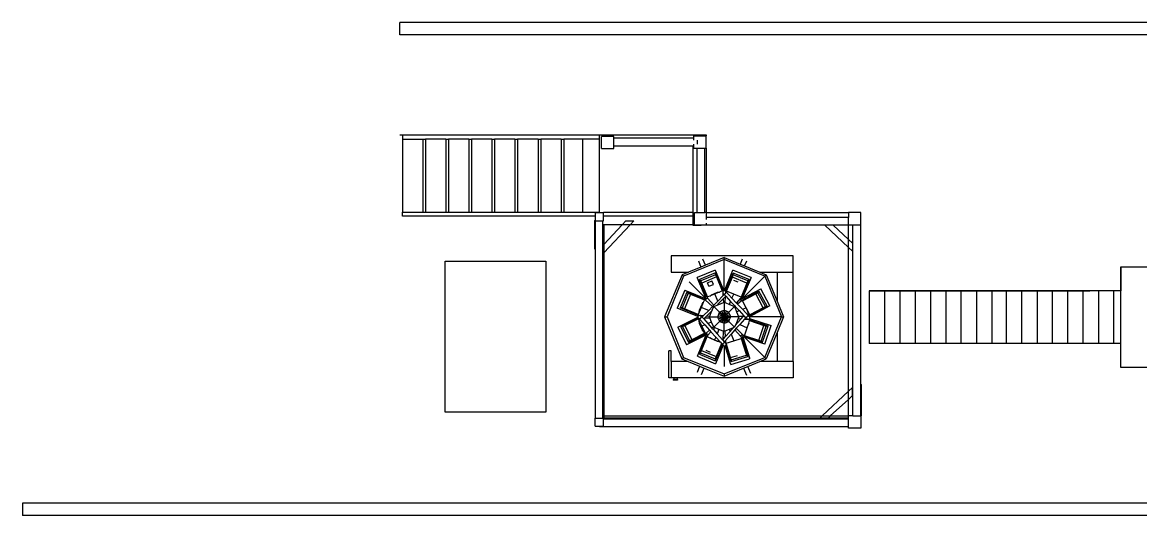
# Model space of a CAD drawing. Header units: millimetres. Extents: x -9564 to 48820, y -25359 to 24346.
# Drawn here: x 30156 to 39041, y -8383 to -4461 of the extents above; entities that cross this region are included whole.
import ezdxf

# ---------------------------------------------------------------- set-up
doc = ezdxf.new("R2010")
doc.units = ezdxf.units.MM
doc.header["$LTSCALE"] = 100
for name, color, linetype in [('Edges', 7, 'Continuous'), ('Maquinas', 200, 'Continuous'), ('Mesas-estantes', 230, 'Continuous')]:
    doc.layers.add(name, color=color, linetype=linetype)

msp = doc.modelspace()

# ---------------------------------------------------------------- linework, layer by layer
for p, q in [((47953.695, -4461.036), (33156.14, -4461.036)), ((47953.695, -4561.036), (33156.14, -4561.036)), ((43691.278, -8283.035), (30156.127, -8283.035)), ((30156.127, -8283.035), (30156.127, -8383.134)), ((39452.199, -8383.035), (30156.127, -8383.134))]:
    msp.add_line(p, q)
at = {"layer": 'Edges'}
msp.add_line((33156.14, -4561.036), (33156.14, -4461.036), dxfattribs=at)
at = {"layer": 'Maquinas'}
for p, q in [((33156.14, -5356.366), (33175.548, -5356.366)), ((33175.548, -5356.366), (33175.548, -5388.713)), ((33175.548, -5356.366), (34741.107, -5356.366)), ((33175.548, -5388.713), (33175.548, -5970.945)), ((33175.548, -5388.713), (33337.279, -5388.713)), ((33337.279, -5388.713), (33337.279, -5970.945)), ((33337.279, -5388.713), (33358.703, -5388.713)), ((33358.703, -5388.713), (33358.703, -5970.945)), ((33520.435, -5388.713), (33358.703, -5388.713)), ((33520.435, -5388.713), (33520.435, -5970.945)), ((33520.435, -5388.713), (33541.859, -5388.713)), ((33541.859, -5388.713), (33541.859, -5970.945)), ((33703.59, -5388.713), (33541.859, -5388.713)), ((33703.59, -5388.713), (33703.59, -5970.945)), ((33703.59, -5388.713), (33725.014, -5388.713)), ((33725.014, -5388.713), (33725.014, -5970.945)), ((33886.746, -5388.713), (33725.014, -5388.713)), ((33886.746, -5388.713), (33886.746, -5970.945)), ((33886.746, -5388.713), (33908.17, -5388.713)), ((33908.17, -5388.713), (33908.17, -5970.945)), ((34069.901, -5388.713), (33908.17, -5388.713)), ((34069.901, -5388.713), (34069.901, -5970.945)), ((34069.901, -5388.713), (34091.325, -5388.713)), ((34091.325, -5388.713), (34091.325, -5970.945)), ((34253.057, -5388.713), (34091.325, -5388.713)), ((34253.057, -5388.713), (34253.057, -5970.945)), ((34253.057, -5388.713), (34274.481, -5388.713)), ((34274.481, -5388.713), (34274.481, -5970.945)), ((34436.212, -5388.713), (34274.481, -5388.713)), ((34436.212, -5388.713), (34436.212, -5970.945)), ((34436.212, -5388.713), (34457.636, -5388.713)), ((34457.636, -5388.713), (34457.636, -5970.945)), ((34605.535, -5388.713), (34457.636, -5388.713)), ((34605.535, -5388.713), (34605.535, -5970.945)), ((34741.107, -5388.713), (34605.535, -5388.713)), ((34741.107, -5388.713), (34741.107, -5356.366)), ((34741.107, -5356.366), (35588.579, -5356.366)), ((34741.107, -5970.945), (34741.107, -5388.713)), ((34855.508, -5367.854), (34758.47, -5367.854)), ((34758.47, -5464.893), (34758.47, -5367.854)), ((34855.508, -5382.747), (34855.508, -5367.854)), ((35491.541, -5382.747), (34855.508, -5382.747)), ((34855.508, -5444.341), (34855.508, -5382.747)), ((35491.541, -5363.997), (35588.579, -5363.997)), ((35491.541, -5382.747), (35491.541, -5363.997)), ((35491.541, -5397.929), (35491.541, -5382.747)), ((35517.582, -5397.929), (35517.582, -5429.159)), ((35588.579, -5356.366), (35588.579, -5363.997)), ((35588.579, -5461.036), (35588.579, -5363.997)), ((34758.47, -5464.893), (34855.508, -5464.893)), ((34855.508, -5464.893), (34855.508, -5444.341)), ((35486.786, -5444.341), (34855.508, -5444.341)), ((35491.541, -5444.341), (35486.786, -5444.341)), ((35486.786, -5973.407), (35486.786, -5444.341)), ((35491.541, -5444.341), (35491.541, -5429.159)), ((35491.541, -5461.036), (35491.541, -5444.341)), ((35491.541, -5461.036), (35517.418, -5461.036)), ((35517.418, -5973.407), (35517.418, -5461.036)), ((35517.418, -5461.036), (35579.011, -5461.036)), ((35579.011, -5973.407), (35579.011, -5461.036)), ((35579.011, -5461.036), (35588.579, -5461.036)), ((35588.579, -5461.036), (35588.579, -5973.407)), ((33175.548, -6003.292), (33175.548, -5970.945)), ((33175.548, -5970.945), (33337.279, -5970.945)), ((34707.642, -6003.292), (33175.548, -6003.292)), ((33337.279, -5970.945), (33358.703, -5970.945)), ((33358.703, -5970.945), (33520.435, -5970.945)), ((33520.435, -5970.945), (33541.859, -5970.945)), ((33541.859, -5970.945), (33703.59, -5970.945)), ((33703.59, -5970.945), (33725.014, -5970.945)), ((33725.014, -5970.945), (33886.746, -5970.945)), ((33886.746, -5970.945), (33908.17, -5970.945)), ((33908.17, -5970.945), (34069.901, -5970.945)), ((34069.901, -5970.945), (34091.325, -5970.945)), ((34091.325, -5970.945), (34253.057, -5970.945)), ((34253.057, -5970.945), (34274.481, -5970.945)), ((34274.481, -5970.945), (34436.212, -5970.945)), ((34436.212, -5970.945), (34457.636, -5970.945)), ((34457.636, -5970.945), (34605.535, -5970.945)), ((34605.535, -5970.945), (34741.107, -5970.945)), ((34702.259, -6036.257), (34702.259, -6197.988)), ((34702.259, -6036.257), (34707.642, -6036.257)), ((34707.642, -5973.407), (34707.642, -6003.292)), ((34707.642, -5973.407), (34741.107, -5973.407)), ((34707.642, -5973.407), (34707.642, -6038.099)), ((34707.642, -5973.407), (34707.642, -6038.099)), ((34707.642, -6003.292), (34707.642, -6036.257)), ((34707.642, -6038.099), (34707.642, -6036.257)), ((34707.642, -6038.099), (34769.235, -6038.099)), ((34707.642, -6038.099), (34707.642, -7606.893)), ((34707.642, -6197.988), (34707.642, -6038.099)), ((34741.107, -5973.407), (34741.107, -5970.945)), ((34741.107, -5973.407), (34772.335, -5973.407)), ((34769.235, -6038.099), (34772.335, -6038.099)), ((34769.235, -6070.445), (34769.235, -6038.099)), ((34772.335, -6003.292), (34772.335, -5973.407)), ((35486.786, -5973.407), (34772.335, -5973.407)), ((35486.786, -6003.292), (34772.335, -6003.292)), ((34772.335, -6038.099), (34772.335, -6003.292)), ((34950.239, -6038.099), (34920.588, -6070.445)), ((34950.239, -6038.099), (35014.932, -6038.099)), ((35014.932, -6038.099), (34984.607, -6070.445)), ((35486.786, -6003.292), (35486.786, -5973.407)), ((35486.786, -6070.445), (35486.786, -6003.292)), ((35495.682, -5973.407), (35517.418, -5973.407)), ((35495.682, -6070.445), (35495.682, -5973.407)), ((35517.418, -5973.407), (35579.011, -5973.407)), ((35588.579, -5973.407), (35579.011, -5973.407)), ((35592.72, -5973.407), (35588.579, -5973.407)), ((35592.72, -6012.222), (35592.72, -5973.407)), ((35592.72, -5973.407), (36719.58, -5973.407)), ((36719.58, -6012.222), (35592.72, -6012.222)), ((35592.72, -6027.62), (35592.72, -6012.222)), ((36719.58, -5973.407), (36719.58, -6012.222)), ((36816.619, -5973.407), (36719.58, -5973.407)), ((36719.58, -5973.407), (36719.58, -6012.222)), ((36719.58, -6070.445), (36719.58, -6012.222)), ((36816.619, -6070.445), (36816.619, -5973.407)), ((34776.44, -6070.445), (34769.235, -6070.445)), ((34769.235, -7606.893), (34769.235, -6070.445)), ((34920.588, -6070.445), (34776.44, -6070.445)), ((34776.44, -6070.445), (34776.44, -6227.698)), ((34984.607, -6070.445), (34776.44, -6292.49)), ((34920.588, -6070.445), (34776.44, -6227.698)), ((34984.607, -6070.445), (34920.588, -6070.445)), ((35486.786, -6070.445), (34984.607, -6070.445)), ((35486.786, -6074.958), (35486.786, -6070.445)), ((35548.379, -6074.958), (35486.786, -6074.958)), ((35495.682, -6070.445), (35592.72, -6070.445)), ((35495.682, -6073.815), (35495.682, -6070.445)), ((35548.379, -6073.815), (35495.682, -6073.815)), ((35548.379, -6074.958), (35548.379, -6073.815)), ((36531.254, -6073.815), (35548.379, -6073.815)), ((35592.72, -6070.445), (35592.72, -6058.417)), ((36719.58, -6250.372), (36531.254, -6073.815)), ((36596.812, -6073.815), (36531.254, -6073.815)), ((36719.58, -6186.353), (36596.812, -6073.815)), ((36719.58, -6073.815), (36596.812, -6073.815)), ((36719.58, -6070.445), (36796.384, -6070.445)), ((36719.58, -6186.353), (36719.58, -6073.815)), ((36755.025, -6073.815), (36719.58, -6073.815)), ((36755.025, -7590.72), (36755.025, -6073.815)), ((36796.384, -6073.815), (36755.025, -6073.815)), ((36796.384, -6070.445), (36816.619, -6070.445)), ((36796.384, -6073.815), (36796.384, -6070.445)), ((36816.619, -7341.654), (36816.619, -6070.445)), ((34702.259, -6197.988), (34702.259, -6262.681)), ((34702.259, -6197.988), (34707.642, -6197.988)), ((36751.926, -6216.004), (36719.58, -6186.353)), ((36719.58, -6250.372), (36719.58, -6186.353)), ((36751.926, -6216.004), (36751.926, -6280.696)), ((34702.259, -6262.681), (34707.642, -6262.681)), ((34776.44, -6227.698), (34772.335, -6232.177)), ((34772.335, -6232.177), (34772.335, -6296.869)), ((34776.44, -6292.49), (34772.335, -6296.869)), ((34776.44, -6227.698), (34776.44, -6292.49)), ((34776.44, -6292.49), (34776.44, -7590.72)), ((36751.926, -6280.696), (36719.58, -6250.372)), ((36719.58, -7394.621), (36719.58, -6250.372)), ((36281.589, -6318.689), (35311.201, -6318.689)), ((35311.201, -6318.689), (35311.201, -6448.074)), ((35731.702, -6346.711), (35409.34, -6480.238)), ((35526.996, -6358.003), (35547.218, -6406.822)), ((35583.079, -6391.968), (35547.218, -6406.822)), ((35583.079, -6391.968), (35562.857, -6343.149)), ((35731.702, -6330.406), (35583.079, -6391.968)), ((35731.702, -6346.711), (35731.702, -6330.406)), ((35731.702, -6330.406), (35858.486, -6382.922)), ((35731.702, -6594.653), (35731.702, -6346.711)), ((36054.108, -6480.256), (35731.702, -6346.711)), ((35875.17, -6342.644), (35858.486, -6382.922)), ((35858.486, -6382.922), (35894.347, -6397.776)), ((35894.347, -6397.776), (35911.031, -6357.498)), ((36281.589, -6448.074), (36281.589, -6318.689)), ((35397.767, -6468.727), (35258.081, -6802.662)), ((35409.296, -6480.256), (35277.965, -6802.662)), ((35311.201, -6448.074), (35447.627, -6448.074)), ((35397.968, -6468.247), (35397.767, -6468.727)), ((35398.247, -6468.528), (35397.767, -6468.727)), ((35409.296, -6480.256), (35397.767, -6468.727)), ((35398.247, -6468.528), (35397.968, -6468.247)), ((35447.627, -6448.074), (35398.247, -6468.528)), ((35409.34, -6480.238), (35409.296, -6480.256)), ((35547.218, -6406.822), (35447.627, -6448.074)), ((35661.487, -6430.681), (35518.044, -6490.097)), ((35662.072, -6453.555), (35535.326, -6506.056)), ((35663.416, -6467.365), (35547.046, -6515.567)), ((35670.865, -6485.349), (35554.495, -6533.551)), ((35661.487, -6430.681), (35729.575, -6595.058)), ((35663.416, -6467.365), (35662.072, -6453.555)), ((35662.072, -6453.555), (35720.426, -6594.434)), ((35663.416, -6467.365), (35670.865, -6485.349)), ((35670.865, -6485.349), (35716.691, -6595.982)), ((35734.051, -6594.525), (35801.917, -6430.681)), ((35744.499, -6595.064), (35802.853, -6454.185)), ((35796.965, -6487.182), (35804.414, -6469.199)), ((35945.361, -6490.097), (35801.917, -6430.681)), ((35929.6, -6506.686), (35802.853, -6454.185)), ((35804.414, -6469.199), (35802.853, -6454.185)), ((35920.785, -6517.401), (35804.414, -6469.199)), ((36054.108, -6480.256), (35877.478, -6656.886)), ((35894.347, -6397.776), (36015.777, -6448.074)), ((36015.777, -6448.074), (36152.204, -6448.074)), ((36015.777, -6448.074), (36065.637, -6468.727)), ((36054.108, -6480.256), (36065.637, -6468.727)), ((36054.108, -6480.256), (36188.003, -6802.662)), ((36065.637, -6468.727), (36152.204, -6677.717)), ((36152.204, -6448.074), (36152.204, -6677.717)), ((36152.204, -6448.074), (36281.589, -6448.074)), ((36281.589, -7157.25), (36281.589, -6448.074)), ((38884.862, -7205.257), (38884.862, -6405.307)), ((38884.862, -6405.307), (39486.715, -6405.307)), ((38884.862, -6405.307), (38884.862, -6595.307)), ((35495.304, -6566.264), (35453.196, -6523.861)), ((35559.532, -6630.491), (35495.304, -6566.264)), ((35559.308, -6630.715), (35495.304, -6566.264)), ((35587.981, -6658.941), (35518.044, -6490.097)), ((35547.046, -6515.567), (35535.326, -6506.056)), ((35593.68, -6646.935), (35535.326, -6506.056)), ((35554.495, -6533.551), (35547.046, -6515.567)), ((35600.321, -6644.184), (35554.495, -6533.551)), ((35598.947, -6531.708), (35599.042, -6531.938)), ((35599.042, -6531.938), (35634.903, -6517.084)), ((35610.26, -6559.02), (35599.042, -6531.938)), ((35610.26, -6559.02), (35646.121, -6544.166)), ((35634.903, -6517.084), (35634.808, -6516.854)), ((35646.121, -6544.166), (35634.903, -6517.084)), ((35751.14, -6597.815), (35796.965, -6487.182)), ((35913.336, -6535.384), (35796.965, -6487.182)), ((35805.78, -6510.165), (35841.641, -6525.019)), ((35913.336, -6535.384), (35867.51, -6646.017)), ((35929.6, -6506.686), (35871.246, -6647.565)), ((35945.361, -6490.097), (35875.931, -6657.716)), ((35920.785, -6517.401), (35913.336, -6535.384)), ((35920.785, -6517.401), (35929.6, -6506.686)), ((35418.745, -6589.396), (35359.329, -6732.84)), ((35435.333, -6605.157), (35382.833, -6731.904)), ((35446.048, -6613.972), (35397.846, -6730.342)), ((35464.032, -6621.421), (35415.83, -6737.791)), ((35418.745, -6589.396), (35587.824, -6659.431)), ((35446.048, -6613.972), (35435.333, -6605.157)), ((35435.333, -6605.157), (35576.212, -6663.511)), ((35446.048, -6613.972), (35464.032, -6621.421)), ((35464.032, -6621.421), (35574.665, -6667.247)), ((35559.532, -6630.491), (35559.308, -6630.715)), ((35587.824, -6659.431), (35559.308, -6630.715)), ((35587.981, -6658.941), (35559.532, -6630.491)), ((35576.212, -6663.511), (35574.665, -6667.247)), ((35583.822, -6670.321), (35576.212, -6663.511)), ((35583.822, -6670.321), (35588.037, -6660.147)), ((35588.259, -6659.611), (35587.824, -6659.431)), ((35587.981, -6658.941), (35588.259, -6659.611)), ((35588.183, -6659.793), (35588.037, -6660.147)), ((35588.037, -6660.147), (35588.254, -6659.864)), ((35588.259, -6659.611), (35588.183, -6659.793)), ((35588.254, -6659.864), (35588.183, -6659.793)), ((35588.254, -6659.864), (35588.536, -6659.496)), ((35588.259, -6659.611), (35588.536, -6659.496)), ((35588.536, -6659.496), (35600.442, -6654.564)), ((35600.321, -6644.184), (35593.68, -6646.935)), ((35593.68, -6646.935), (35600.442, -6654.564)), ((35618.076, -6636.829), (35600.321, -6644.184)), ((35600.442, -6654.564), (35649.981, -6710.458)), ((35657.053, -6620.685), (35618.076, -6636.829)), ((35618.076, -6636.829), (35630.469, -6627.32)), ((35630.469, -6627.32), (35679.3, -6607.094)), ((35694.787, -6605.055), (35657.053, -6620.685)), ((35680.948, -6678.934), (35657.053, -6620.685)), ((35679.3, -6607.094), (35694.787, -6605.055)), ((35680.948, -6678.934), (35722.701, -6636.43)), ((35723.963, -6659.742), (35688.238, -6696.706)), ((35716.691, -6595.982), (35694.787, -6605.055)), ((35720.426, -6594.434), (35716.691, -6595.982)), ((35720.426, -6594.434), (35720.937, -6603.857)), ((35720.867, -6604.024), (35720.426, -6607.373)), ((35720.426, -6607.373), (35720.867, -6610.722)), ((35720.937, -6603.857), (35720.867, -6604.024)), ((35720.867, -6610.722), (35721.375, -6611.947)), ((35722.16, -6600.904), (35720.937, -6603.857)), ((35721.375, -6611.947), (35722.701, -6636.43)), ((35721.375, -6611.947), (35722.16, -6613.842)), ((35724.216, -6598.224), (35722.16, -6600.904)), ((35722.16, -6613.842), (35723.94, -6616.163)), ((35722.701, -6636.43), (35733.008, -6625.938)), ((35723.94, -6616.163), (35723.908, -6616.192)), ((35723.94, -6616.163), (35723.908, -6616.192)), ((35723.908, -6616.192), (35724.216, -6616.522)), ((35723.94, -6616.163), (35724.216, -6616.522)), ((35741.64, -6641.452), (35723.963, -6659.742)), ((35723.963, -6659.742), (35725.535, -6688.77)), ((35726.896, -6596.168), (35724.216, -6598.224)), ((35724.216, -6616.522), (35726.896, -6618.578)), ((35724.216, -6616.522), (35733.008, -6625.938)), ((35729.575, -6595.058), (35726.896, -6596.168)), ((35726.896, -6618.578), (35730.016, -6619.871)), ((35730.016, -6594.875), (35729.575, -6595.058)), ((35731.702, -6594.653), (35730.016, -6594.875)), ((35730.016, -6619.871), (35733.365, -6620.311)), ((35733.365, -6594.434), (35731.702, -6594.653)), ((35733.008, -6625.938), (35744.617, -6638.371)), ((35734.051, -6594.525), (35733.365, -6594.434)), ((35733.365, -6620.311), (35736.714, -6619.871)), ((35736.714, -6594.875), (35734.051, -6594.525)), ((35739.834, -6596.168), (35736.714, -6594.875)), ((35736.714, -6619.871), (35739.834, -6618.578)), ((35738.701, -6689.115), (35741.64, -6641.452)), ((35742.514, -6598.224), (35739.834, -6596.168)), ((35739.834, -6618.578), (35742.514, -6616.522)), ((35744.617, -6638.371), (35741.64, -6641.452)), ((35744.171, -6600.384), (35742.514, -6598.224)), ((35742.514, -6616.522), (35744.57, -6613.842)), ((35742.573, -6598.765), (35744.57, -6600.904)), ((35744.171, -6600.384), (35744.499, -6595.064)), ((35744.57, -6600.904), (35744.171, -6600.384)), ((35751.14, -6597.815), (35744.499, -6595.064)), ((35745.863, -6604.024), (35744.57, -6600.904)), ((35744.57, -6600.904), (35794.145, -6653.997)), ((35744.57, -6613.842), (35745.863, -6610.722)), ((35744.617, -6638.371), (35783.305, -6679.805)), ((35746.303, -6607.373), (35745.863, -6604.024)), ((35745.863, -6610.722), (35746.303, -6607.373)), ((35807.872, -6621.315), (35751.14, -6597.815)), ((35794.145, -6653.997), (35807.872, -6621.315)), ((35794.145, -6653.997), (35830.463, -6692.893)), ((35867.51, -6646.017), (35807.872, -6621.315)), ((35830.463, -6692.893), (35864.409, -6655.164)), ((35860.8, -6665.829), (35873.595, -6658.968)), ((35864.409, -6655.164), (35871.246, -6647.565)), ((35864.409, -6655.164), (35873.595, -6658.968)), ((35871.246, -6647.565), (35867.51, -6646.017)), ((35873.595, -6658.968), (35875.931, -6657.716)), ((35875.146, -6659.611), (35873.595, -6658.968)), ((35873.952, -6669.964), (36008.339, -6597.907)), ((35875.931, -6657.716), (35875.146, -6659.611)), ((35877.478, -6656.886), (35875.931, -6657.716)), ((35877.349, -6676.299), (35982.883, -6619.712)), ((35877.478, -6656.886), (36022.502, -6579.125)), ((35982.883, -6619.712), (36000.038, -6610.513)), ((36042.405, -6730.719), (35982.883, -6619.712)), ((36000.038, -6610.513), (36008.339, -6597.907)), ((36059.56, -6721.521), (36000.038, -6610.513)), ((36073.168, -6718.812), (36008.339, -6597.907)), ((36095.871, -6715.958), (36022.502, -6579.125)), ((36884.862, -6595.307), (36884.862, -7015.257)), ((38884.862, -6595.307), (36884.862, -6595.307)), ((36884.862, -6595.307), (38638.497, -6595.307)), ((37005.472, -6595.307), (37005.472, -7015.257)), ((37126.69, -6595.307), (37126.69, -7015.257)), ((37249.898, -6595.307), (37249.898, -7015.257)), ((37371.116, -6595.307), (37371.116, -7015.257)), ((37492.464, -6595.307), (37492.464, -7015.257)), ((37613.682, -6595.307), (37613.682, -7015.257)), ((37736.891, -6595.307), (37736.891, -7015.257)), ((37858.108, -6595.307), (37858.108, -7015.257)), ((37973.746, -6595.307), (37973.746, -7015.257)), ((38094.964, -6595.307), (38094.964, -7015.257)), ((38218.173, -6595.307), (38218.173, -7015.257)), ((38339.39, -6595.307), (38339.39, -7015.257)), ((38460.739, -6595.307), (38460.739, -7015.257)), ((38581.957, -6595.307), (38581.957, -7015.257)), ((38705.165, -6595.307), (38705.165, -7015.257)), ((38826.383, -6595.307), (38826.383, -7015.257)), ((35523.995, -6801.047), (35359.329, -6732.84)), ((35397.846, -6730.342), (35382.833, -6731.904)), ((35523.712, -6790.258), (35382.833, -6731.904)), ((35415.83, -6737.791), (35397.846, -6730.342)), ((35526.463, -6783.617), (35415.83, -6737.791)), ((35549.962, -6726.884), (35534.202, -6764.933)), ((35534.202, -6764.933), (35536.134, -6750.26)), ((35536.134, -6750.26), (35556.36, -6701.428)), ((35565.37, -6689.687), (35549.962, -6726.884)), ((35609.471, -6751.697), (35549.962, -6726.884)), ((35556.36, -6701.428), (35565.37, -6689.687)), ((35574.665, -6667.247), (35565.37, -6689.687)), ((35568.942, -6792.955), (35609.471, -6751.697)), ((35640.012, -6720.606), (35583.822, -6670.321)), ((35609.471, -6751.697), (35640.012, -6720.606)), ((35637.324, -6749.385), (35627.731, -6759.31)), ((35632.405, -6761.259), (35637.324, -6749.385)), ((35637.324, -6749.385), (35649.362, -6720.322)), ((35640.012, -6720.606), (35649.981, -6710.458)), ((35649.362, -6720.322), (35676.129, -6709.235)), ((35649.362, -6720.322), (35694.558, -6765.517)), ((35649.981, -6710.458), (35680.948, -6678.934)), ((35688.238, -6696.706), (35676.129, -6709.235)), ((35676.129, -6709.235), (35690.872, -6703.128)), ((35690.872, -6703.128), (35688.238, -6696.706)), ((35690.872, -6703.128), (35725.535, -6688.77)), ((35728.92, -6751.284), (35713.283, -6757.761)), ((35725.535, -6688.77), (35731.702, -6686.215)), ((35731.702, -6750.132), (35728.92, -6751.284)), ((35728.92, -6751.284), (35731.702, -6802.662)), ((35731.702, -6686.215), (35731.702, -6750.132)), ((35731.702, -6686.215), (35738.701, -6689.115)), ((35734.86, -6751.439), (35731.702, -6750.132)), ((35731.702, -6802.662), (35734.86, -6751.439)), ((35750.496, -6757.916), (35734.86, -6751.439)), ((35738.701, -6689.115), (35773.364, -6703.472)), ((35768.847, -6765.517), (35814.042, -6720.322)), ((35773.364, -6703.472), (35783.305, -6679.805)), ((35773.364, -6703.472), (35808.027, -6717.83)), ((35783.305, -6679.805), (35813.318, -6711.949)), ((35808.027, -6717.83), (35813.318, -6711.949)), ((35808.027, -6717.83), (35814.042, -6720.322)), ((35813.318, -6711.949), (35820.593, -6719.74)), ((35814.042, -6720.322), (35815.694, -6724.31)), ((35820.593, -6719.74), (35815.694, -6724.31)), ((35815.694, -6724.31), (35831.116, -6761.542)), ((35820.593, -6719.74), (35851.682, -6753.036)), ((35830.463, -6692.893), (35839.266, -6702.321)), ((35866.663, -6676.764), (35839.266, -6702.321)), ((35839.266, -6702.321), (35876.886, -6742.611)), ((35860.8, -6665.829), (35866.663, -6676.764)), ((35873.952, -6669.964), (35866.663, -6676.764)), ((35877.349, -6676.299), (35873.952, -6669.964)), ((35876.886, -6742.611), (35906.367, -6730.417)), ((35876.886, -6742.611), (35927.12, -6796.411)), ((35906.367, -6730.417), (35877.349, -6676.299)), ((35906.367, -6730.417), (35929.434, -6797.926)), ((35936.87, -6787.306), (35906.367, -6730.417)), ((36095.871, -6715.958), (35934.169, -6802.662)), ((36042.405, -6730.719), (35936.87, -6787.306)), ((36073.168, -6718.812), (35938.781, -6790.87)), ((36059.56, -6721.521), (36042.405, -6730.719)), ((36059.56, -6721.521), (36073.168, -6718.812)), ((36152.204, -6677.717), (36203.958, -6802.662)), ((35258.081, -6802.662), (35277.965, -6802.662)), ((35258.081, -6802.662), (35396.801, -7137.563)), ((35277.965, -6802.662), (35277.98, -6802.697)), ((35277.98, -6802.697), (35409.283, -7125.037)), ((35364.64, -6884.923), (35524.011, -6805.463)), ((35387.418, -6882.744), (35523.883, -6814.705)), ((35418.52, -6871.755), (35525.687, -6818.323)), ((35526.463, -6783.617), (35523.712, -6790.258)), ((35523.712, -6790.258), (35533.025, -6790.813)), ((35523.722, -6803.125), (35523.712, -6803.196)), ((35523.712, -6803.196), (35524.011, -6805.463)), ((35523.995, -6801.047), (35523.722, -6803.125)), ((35523.883, -6814.705), (35530.107, -6814.344)), ((35523.883, -6814.705), (35525.687, -6818.323)), ((35524.153, -6799.847), (35523.995, -6801.047)), ((35524.011, -6805.463), (35524.153, -6806.545)), ((35525.446, -6796.727), (35524.153, -6799.847)), ((35524.153, -6806.545), (35525.446, -6809.665)), ((35527.502, -6794.047), (35525.446, -6796.727)), ((35525.446, -6809.665), (35527.502, -6812.345)), ((35525.687, -6818.323), (35533.31, -6833.612)), ((35534.202, -6764.933), (35526.463, -6783.617)), ((35530.181, -6791.991), (35527.502, -6794.047)), ((35527.502, -6812.345), (35530.107, -6814.344)), ((35528.022, -6810.972), (35531.683, -6815.023)), ((35530.107, -6814.344), (35530.181, -6814.401)), ((35533.025, -6790.813), (35530.181, -6791.991)), ((35530.181, -6814.401), (35531.683, -6815.023)), ((35531.683, -6815.023), (35533.302, -6815.694)), ((35531.683, -6815.023), (35578.052, -6866.329)), ((35533.302, -6790.699), (35533.025, -6790.813)), ((35536.651, -6790.258), (35533.302, -6790.699)), ((35533.302, -6815.694), (35536.651, -6816.135)), ((35536.134, -6855.064), (35533.31, -6833.612)), ((35533.31, -6833.612), (35554.49, -6876.092)), ((35539.999, -6790.699), (35536.651, -6790.258)), ((35536.651, -6816.135), (35539.999, -6815.694)), ((35541.496, -6791.318), (35539.999, -6790.699)), ((35539.999, -6815.694), (35543.12, -6814.401)), ((35541.496, -6791.318), (35568.942, -6792.955)), ((35543.12, -6791.991), (35541.496, -6791.318)), ((35545.8, -6794.047), (35543.12, -6791.991)), ((35543.12, -6814.401), (35545.8, -6812.345)), ((35546.188, -6794.554), (35545.8, -6794.047)), ((35545.8, -6812.345), (35547.856, -6809.665)), ((35546.188, -6794.554), (35546.743, -6794.052)), ((35547.856, -6796.727), (35546.188, -6794.554)), ((35546.743, -6794.052), (35556.864, -6805.25)), ((35549.148, -6799.847), (35547.856, -6796.727)), ((35547.856, -6809.665), (35549.148, -6806.545)), ((35549.589, -6803.196), (35549.148, -6799.847)), ((35549.148, -6806.545), (35549.589, -6803.196)), ((35556.864, -6805.25), (35568.942, -6792.955)), ((35556.864, -6805.25), (35569.654, -6819.402)), ((35577.178, -6811.616), (35569.654, -6819.402)), ((35569.654, -6819.402), (35602.798, -6856.075)), ((35593.782, -6794.437), (35577.178, -6811.616)), ((35577.178, -6811.616), (35617.985, -6809.252)), ((35627.731, -6759.31), (35593.782, -6794.437)), ((35593.782, -6794.437), (35618.063, -6795.885)), ((35615.256, -6802.662), (35618.063, -6795.885)), ((35615.256, -6802.662), (35679.172, -6802.662)), ((35617.985, -6809.252), (35615.256, -6802.662)), ((35632.314, -6843.845), (35617.985, -6809.252)), ((35618.063, -6795.885), (35632.405, -6761.259)), ((35632.405, -6761.259), (35627.731, -6759.31)), ((35649.362, -6885.002), (35694.558, -6839.806)), ((35680.438, -6799.605), (35679.172, -6802.662)), ((35679.172, -6802.662), (35680.403, -6805.635)), ((35680.403, -6805.635), (35731.702, -6802.662)), ((35680.403, -6805.635), (35686.867, -6821.24)), ((35686.908, -6783.985), (35680.438, -6799.605)), ((35680.438, -6799.605), (35731.702, -6802.662)), ((35731.702, -6802.662), (35686.867, -6821.24)), ((35686.867, -6821.24), (35693.662, -6837.644)), ((35693.378, -6768.365), (35686.908, -6783.985)), ((35731.702, -6802.662), (35686.908, -6783.985)), ((35694.558, -6765.517), (35693.378, -6768.365)), ((35731.702, -6802.662), (35693.378, -6768.365)), ((35731.702, -6802.662), (35693.662, -6837.644)), ((35693.662, -6837.644), (35694.558, -6839.806)), ((35697.647, -6764.238), (35694.558, -6765.517)), ((35697.568, -6841.054), (35694.558, -6839.806)), ((35731.702, -6802.662), (35697.568, -6841.054)), ((35713.186, -6847.522), (35697.568, -6841.054)), ((35713.283, -6757.761), (35697.647, -6764.238)), ((35697.647, -6764.238), (35731.702, -6802.662)), ((35731.702, -6802.662), (35713.186, -6847.522)), ((35731.702, -6802.662), (35713.283, -6757.761)), ((35731.702, -6802.662), (35728.803, -6853.991)), ((35731.702, -6802.662), (35750.496, -6757.916)), ((35731.702, -6802.662), (35766.133, -6764.393)), ((35769.592, -6767.316), (35731.702, -6802.662)), ((35731.702, -6802.662), (35776.549, -6784.112)), ((35783.717, -6801.416), (35731.702, -6802.662)), ((35731.702, -6802.662), (35775.491, -6823.766)), ((35731.702, -6802.662), (35749.992, -6847.616)), ((35731.702, -6802.662), (35734.561, -6854.008)), ((35731.702, -6802.662), (35769.399, -6838.473)), ((35731.702, -6802.662), (35781.879, -6808.345)), ((35731.702, -6802.662), (35764.448, -6841.628)), ((35766.133, -6764.393), (35750.496, -6757.916)), ((35764.448, -6841.628), (35768.847, -6839.806)), ((35768.847, -6765.517), (35766.133, -6764.393)), ((35769.592, -6767.316), (35768.847, -6765.517)), ((35768.847, -6839.806), (35769.399, -6838.473)), ((35768.847, -6839.806), (35814.042, -6885.002)), ((35769.399, -6838.473), (35775.491, -6823.766)), ((35776.549, -6784.112), (35769.592, -6767.316)), ((35775.491, -6823.766), (35781.879, -6808.345)), ((35783.717, -6801.416), (35776.549, -6784.112)), ((35781.879, -6808.345), (35784.233, -6802.662)), ((35784.233, -6802.662), (35783.717, -6801.416)), ((35848.149, -6802.662), (35784.233, -6802.662)), ((35842.931, -6815.259), (35828.771, -6849.444)), ((35831.116, -6761.542), (35851.682, -6753.036)), ((35831.116, -6761.542), (35847.005, -6799.9)), ((35836.425, -6853.133), (35867.258, -6818.014)), ((35848.149, -6802.662), (35842.931, -6815.259)), ((35842.931, -6815.259), (35867.258, -6818.014)), ((35883.938, -6799.016), (35847.005, -6799.9)), ((35847.005, -6799.9), (35848.149, -6802.662)), ((35851.682, -6753.036), (35889.112, -6793.122)), ((35892.581, -6820.882), (35855.632, -6862.39)), ((35867.258, -6818.014), (35883.938, -6799.016)), ((35883.938, -6799.016), (35889.112, -6793.122)), ((35889.112, -6793.122), (35903.538, -6808.572)), ((35903.538, -6808.572), (35892.581, -6820.882)), ((35892.581, -6820.882), (35926.787, -6824.756)), ((35903.538, -6808.572), (35908.455, -6813.838)), ((35910.406, -6812.017), (35908.455, -6813.838)), ((35910.467, -6805.782), (35910.026, -6809.131)), ((35910.026, -6809.131), (35910.406, -6812.017)), ((35910.406, -6812.017), (35910.467, -6812.48)), ((35911.759, -6802.662), (35910.467, -6805.782)), ((35910.467, -6812.48), (35911.759, -6815.6)), ((35913.815, -6799.982), (35911.759, -6802.662)), ((35911.759, -6815.6), (35913.815, -6818.28)), ((35916.495, -6797.926), (35913.815, -6799.982)), ((35913.815, -6818.28), (35916.495, -6820.336)), ((35919.616, -6796.633), (35916.495, -6797.926)), ((35916.495, -6820.336), (35919.616, -6821.629)), ((35922.964, -6796.193), (35919.616, -6796.633)), ((35919.616, -6821.629), (35922.964, -6822.07)), ((35926.313, -6796.633), (35922.964, -6796.193)), ((35922.964, -6822.07), (35926.313, -6821.629)), ((35926.706, -6796.796), (35926.313, -6796.633)), ((35926.313, -6821.629), (35928.076, -6820.899)), ((35926.706, -6796.796), (35927.12, -6796.411)), ((35929.434, -6797.926), (35926.706, -6796.796)), ((35928.076, -6820.899), (35926.787, -6824.756)), ((35926.787, -6824.756), (35936.577, -6825.865)), ((35927.563, -6852.839), (35934.299, -6832.682)), ((35928.076, -6820.899), (35929.434, -6820.336)), ((35930.997, -6796.746), (35929.434, -6797.926)), ((35932.113, -6799.982), (35929.434, -6797.926)), ((35929.434, -6820.336), (35932.113, -6818.28)), ((35938.781, -6790.87), (35930.997, -6796.746)), ((35934.169, -6802.662), (35930.997, -6796.746)), ((35934.169, -6802.662), (35932.113, -6799.982)), ((35932.113, -6818.28), (35934.169, -6815.6)), ((36188.003, -6802.662), (35934.169, -6802.662)), ((35935.462, -6805.782), (35934.169, -6802.662)), ((35934.169, -6815.6), (35934.51, -6814.779)), ((35934.299, -6832.682), (35936.577, -6825.865)), ((35934.299, -6832.682), (36047.874, -6870.633)), ((35934.51, -6814.779), (35935.462, -6812.48)), ((35934.51, -6814.779), (36104.584, -6871.608)), ((35935.903, -6809.131), (35935.462, -6805.782)), ((35935.462, -6812.48), (35935.903, -6809.131)), ((35936.577, -6825.865), (36081.203, -6874.191)), ((35938.781, -6790.87), (35936.87, -6787.306)), ((36054.108, -7125.068), (36188.003, -6802.662)), ((36203.958, -6802.662), (36152.204, -6927.607)), ((36188.003, -6802.662), (36203.958, -6802.662)), ((35364.64, -6884.923), (35433.917, -7023.872)), ((35401.1, -6880.44), (35387.418, -6882.744)), ((35387.418, -6882.744), (35448.631, -7005.519)), ((35401.1, -6880.44), (35418.52, -6871.755)), ((35401.1, -6880.44), (35457.302, -6993.164)), ((35418.52, -6871.755), (35474.722, -6984.479)), ((35556.36, -6903.895), (35536.134, -6855.064)), ((35578.052, -6866.329), (35554.49, -6876.092)), ((35554.49, -6876.092), (35581.889, -6931.047)), ((35578.494, -6932.74), (35556.36, -6903.895)), ((35578.052, -6866.329), (35616.367, -6908.724)), ((35616.367, -6908.724), (35592.48, -6930.691)), ((35626.972, -6920.457), (35599.968, -6950.829)), ((35632.314, -6843.845), (35602.798, -6856.075)), ((35602.798, -6856.075), (35634.943, -6891.642)), ((35616.367, -6908.724), (35626.972, -6920.457)), ((35626.972, -6920.457), (35665.49, -6963.076)), ((35647.376, -6880.208), (35632.314, -6843.845)), ((35647.376, -6880.208), (35634.943, -6891.642)), ((35634.943, -6891.642), (35643.839, -6901.485)), ((35656.036, -6887.767), (35643.839, -6901.485)), ((35643.839, -6901.485), (35676.154, -6937.24)), ((35649.362, -6885.002), (35647.376, -6880.208)), ((35656.036, -6887.767), (35649.362, -6885.002)), ((35690.656, -6902.106), (35656.036, -6887.767)), ((35690.656, -6902.106), (35676.154, -6937.24)), ((35725.275, -6916.446), (35690.656, -6902.106)), ((35728.803, -6853.991), (35713.186, -6847.522)), ((35725.275, -6916.446), (35721.454, -6984.086)), ((35731.702, -6919.108), (35725.275, -6916.446)), ((35731.702, -6855.192), (35728.803, -6853.991)), ((35731.702, -6855.192), (35734.561, -6854.008)), ((35731.702, -6919.108), (35731.702, -6855.192)), ((35738.039, -6916.484), (35731.702, -6919.108)), ((35734.561, -6854.008), (35749.992, -6847.616)), ((35772.246, -6902.315), (35738.039, -6916.484)), ((35738.039, -6916.484), (35740.589, -6962.291)), ((35740.589, -6962.291), (35778.896, -6918.659)), ((35749.992, -6847.616), (35764.448, -6841.628)), ((35804.292, -6889.041), (35772.246, -6902.315)), ((35772.246, -6902.315), (35778.896, -6918.659)), ((35778.896, -6918.659), (35804.589, -6889.395)), ((35817.703, -6905), (35787.255, -6939.205)), ((35805.247, -6888.645), (35804.292, -6889.041)), ((35804.292, -6889.041), (35804.589, -6889.395)), ((35804.589, -6889.395), (35805.247, -6888.645)), ((35814.042, -6885.002), (35805.247, -6888.645)), ((35819.041, -6872.934), (35814.042, -6885.002)), ((35827.658, -6893.816), (35817.703, -6905)), ((35817.703, -6905), (35860.973, -6956.49)), ((35828.771, -6849.444), (35819.041, -6872.934)), ((35819.041, -6872.934), (35836.425, -6853.133)), ((35855.632, -6862.39), (35827.658, -6893.816)), ((35827.658, -6893.816), (35878.047, -6941.685)), ((35828.771, -6849.444), (35836.425, -6853.133)), ((35855.632, -6862.39), (35914.838, -6890.924)), ((35894.38, -6952.147), (35914.838, -6890.924)), ((35914.838, -6890.924), (35924.94, -6860.692)), ((35924.94, -6860.692), (35927.563, -6852.839)), ((35927.27, -6855.064), (35924.94, -6860.692)), ((35927.563, -6852.839), (35927.27, -6855.064)), ((36007.955, -6990.098), (36047.874, -6870.633)), ((36026.417, -6996.267), (36066.336, -6876.802)), ((36037.724, -7004.309), (36081.203, -6874.191)), ((36047.874, -6870.633), (36066.336, -6876.802)), ((36055.378, -7018.867), (36104.584, -6871.608)), ((36152.204, -6927.607), (36065.637, -7136.597)), ((36066.336, -6876.802), (36081.203, -6874.191)), ((36152.204, -6927.607), (36152.204, -7157.25)), ((35585.32, -6948.386), (35433.917, -7023.872)), ((35585.097, -6937.48), (35448.631, -7005.519)), ((35457.302, -6993.164), (35448.631, -7005.519)), ((35474.722, -6984.479), (35457.302, -6993.164)), ((35578.494, -6932.74), (35474.722, -6984.479)), ((35519.075, -7115.92), (35589.29, -6946.406)), ((35534.836, -7099.332), (35593.19, -6958.453)), ((35551.1, -7070.633), (35596.926, -6960)), ((35581.889, -6931.047), (35578.494, -6932.74)), ((35581.889, -6931.047), (35585.097, -6937.48)), ((35592.48, -6930.691), (35585.097, -6937.48)), ((35585.32, -6948.386), (35589.29, -6946.406)), ((35598.12, -6942.004), (35589.29, -6946.406)), ((35599.968, -6950.829), (35589.29, -6946.406)), ((35598.12, -6942.004), (35592.48, -6930.691)), ((35599.968, -6950.829), (35593.19, -6958.453)), ((35593.19, -6958.453), (35596.926, -6960)), ((35596.926, -6960), (35618.83, -6969.073)), ((35630.469, -6978.004), (35618.83, -6969.073)), ((35618.83, -6969.073), (35656.564, -6984.703)), ((35679.3, -6998.23), (35630.469, -6978.004)), ((35665.49, -6963.076), (35656.564, -6984.703)), ((35656.564, -6984.703), (35693.845, -7000.145)), ((35665.49, -6963.076), (35702.072, -7003.553)), ((35711.089, -7013.53), (35667.47, -7118.835)), ((35676.154, -6937.24), (35719.995, -6985.748)), ((35693.845, -7000.145), (35679.3, -6998.23)), ((35693.845, -7000.145), (35702.072, -7003.553)), ((35702.072, -7003.553), (35711.089, -7013.53)), ((35711.089, -7013.53), (35716.424, -7019.433)), ((35719.995, -6985.748), (35721.454, -6984.086)), ((35719.995, -6985.748), (35733.008, -7000.147)), ((35721.454, -6984.086), (35740.589, -6962.291)), ((35722.564, -7017.434), (35722.124, -7020.783)), ((35723.857, -7014.314), (35722.564, -7017.434)), ((35725.913, -7011.634), (35723.857, -7014.314)), ((35728.593, -7009.578), (35725.913, -7011.634)), ((35731.713, -7008.286), (35728.593, -7009.578)), ((35735.062, -7007.845), (35731.713, -7008.286)), ((35742.127, -6989.903), (35733.008, -7000.147)), ((35736.893, -7004.446), (35733.008, -7000.147)), ((35738.411, -7008.286), (35735.062, -7007.845)), ((35737.55, -7004.359), (35736.893, -7004.446)), ((35736.973, -7004.534), (35736.893, -7004.446)), ((35737.55, -7004.359), (35736.973, -7004.534)), ((35741.531, -7009.578), (35736.973, -7004.534)), ((35742.842, -7002.751), (35737.55, -7004.359)), ((35741.531, -7009.578), (35738.411, -7008.286)), ((35743.298, -7010.933), (35741.531, -7009.578)), ((35741.531, -7009.578), (35744.208, -7012.54)), ((35787.255, -6939.205), (35742.127, -6989.903)), ((35742.127, -6989.903), (35742.842, -7002.751)), ((35742.842, -7002.751), (35743.298, -7010.933)), ((35744.211, -7011.634), (35743.298, -7010.933)), ((35744.692, -7012.261), (35744.211, -7011.634)), ((35744.692, -7012.261), (35747.262, -7011.48)), ((35746.267, -7014.314), (35744.692, -7012.261)), ((35747.56, -7017.434), (35746.267, -7014.314)), ((35747.262, -7011.48), (35809.026, -6992.715)), ((35782.073, -7126.057), (35747.262, -7011.48)), ((35748.001, -7020.783), (35747.56, -7017.434)), ((35787.255, -6939.205), (35809.026, -6992.715)), ((35809.026, -6992.715), (35867.781, -6974.864)), ((35874.868, -6945.828), (35860.973, -6956.49)), ((35860.973, -6956.49), (35867.916, -6964.751)), ((35867.781, -6974.864), (35874.658, -6972.774)), ((35867.781, -6974.864), (35903.116, -7091.165)), ((35867.916, -6964.751), (35881.291, -6960.687)), ((35867.916, -6964.751), (35874.658, -6972.774)), ((35874.658, -6972.774), (35918.986, -7118.675)), ((35878.047, -6941.685), (35874.868, -6945.828)), ((35878.047, -6941.685), (35874.868, -6945.828)), ((35874.868, -6945.828), (35883.46, -6954.42)), ((35878.047, -6941.685), (35885.386, -6948.656)), ((35881.291, -6960.687), (35881.355, -6960.718)), ((35881.291, -6960.687), (35881.304, -6960.733)), ((35881.355, -6960.718), (35881.304, -6960.733)), ((35932.13, -7128.021), (35881.304, -6960.733)), ((35881.355, -6960.718), (35883.46, -6954.42)), ((35881.355, -6960.718), (35932.13, -7128.021)), ((35881.355, -6960.718), (35893.975, -6964.935)), ((35883.46, -6954.42), (35885.386, -6948.656)), ((35885.386, -6948.656), (35893.098, -6955.983)), ((35893.098, -6955.983), (35894.38, -6952.147)), ((36037.724, -7004.309), (35893.098, -6955.983)), ((35893.975, -6964.935), (36054.108, -7125.068)), ((36055.378, -7018.867), (35893.975, -6964.935)), ((36007.955, -6990.098), (35894.38, -6952.147)), ((36026.417, -6996.267), (36007.955, -6990.098)), ((36026.417, -6996.267), (36037.724, -7004.309)), ((38884.862, -7015.257), (36884.862, -7015.257)), ((38884.862, -7205.257), (38884.862, -7015.257)), ((35311.201, -7073.149), (35291.793, -7073.149)), ((35291.793, -7286.635), (35291.793, -7073.149)), ((35311.201, -7157.25), (35311.201, -7073.149)), ((35543.651, -7088.617), (35534.836, -7099.332)), ((35534.836, -7099.332), (35661.583, -7151.832)), ((35543.651, -7088.617), (35551.1, -7070.633)), ((35543.651, -7088.617), (35660.021, -7136.819)), ((35551.1, -7070.633), (35667.47, -7118.835)), ((35623.713, -7085.752), (35587.801, -7071.024)), ((35716.424, -7019.433), (35661.583, -7151.832)), ((35723.742, -7027.53), (35662.519, -7175.336)), ((35716.424, -7019.433), (35723.742, -7027.53)), ((35722.124, -7020.783), (35722.564, -7024.132)), ((35722.564, -7024.132), (35723.857, -7027.252)), ((35723.742, -7027.53), (35725.913, -7029.932)), ((35723.857, -7027.252), (35725.913, -7029.932)), ((35725.913, -7029.932), (35728.593, -7031.988)), ((35728.593, -7031.988), (35731.34, -7033.126)), ((35731.34, -7033.126), (35731.702, -7136.979)), ((35731.34, -7033.126), (35731.702, -7033.276)), ((35731.702, -7033.276), (35731.702, -7136.979)), ((35731.702, -7033.276), (35735.062, -7033.722)), ((35734.589, -7021.233), (35735.016, -7021.706)), ((35735.062, -7033.722), (35738.411, -7033.281)), ((35738.411, -7033.281), (35740.778, -7032.3)), ((35740.778, -7032.3), (35741.531, -7031.988)), ((35786.072, -7181.379), (35740.778, -7032.3)), ((35741.531, -7031.988), (35744.211, -7029.932)), ((35744.211, -7029.932), (35746.267, -7027.252)), ((35746.267, -7027.252), (35747.168, -7025.078)), ((35747.168, -7025.078), (35747.56, -7024.132)), ((35787.722, -7158.557), (35747.168, -7025.078)), ((35747.56, -7024.132), (35748.001, -7020.783)), ((35903.116, -7091.165), (35908.25, -7108.065)), ((35444.802, -7157.25), (35311.201, -7157.25)), ((35311.201, -7157.25), (35311.201, -7286.635)), ((35396.801, -7137.563), (35409.296, -7125.068)), ((35396.801, -7137.563), (35444.802, -7157.25)), ((35409.283, -7125.037), (35409.296, -7125.068)), ((35409.296, -7125.068), (35731.702, -7255.716)), ((35444.802, -7157.25), (35536.939, -7195.038)), ((35536.939, -7195.038), (35516.245, -7245.493)), ((35519.075, -7115.92), (35662.519, -7175.336)), ((35536.939, -7195.038), (35572.851, -7209.767)), ((35667.47, -7118.835), (35660.021, -7136.819)), ((35660.021, -7136.819), (35661.583, -7151.832)), ((35731.702, -7136.979), (35731.911, -7196.738)), ((35731.753, -7255.695), (36054.108, -7125.068)), ((35782.073, -7126.057), (35837.989, -7109.069)), ((35787.732, -7144.682), (35782.073, -7126.057)), ((35786.072, -7181.379), (35934.629, -7136.244)), ((35787.722, -7158.557), (35918.986, -7118.675)), ((35787.732, -7144.682), (35787.722, -7158.557)), ((35787.732, -7144.682), (35908.25, -7108.065)), ((35885.31, -7211.291), (35921.171, -7196.437)), ((35908.25, -7108.065), (35918.986, -7118.675)), ((35921.171, -7196.437), (36015.777, -7157.25)), ((35944.224, -7252.646), (35921.171, -7196.437)), ((35932.13, -7128.021), (35934.629, -7136.244)), ((36015.777, -7157.25), (36065.637, -7136.597)), ((36152.204, -7157.25), (36015.777, -7157.25)), ((36054.108, -7125.068), (36065.637, -7136.597)), ((36281.589, -7157.25), (36152.204, -7157.25)), ((36281.589, -7157.25), (36281.589, -7286.635)), ((35552.158, -7260.222), (35572.851, -7209.767)), ((35572.851, -7209.767), (35731.702, -7274.917)), ((35731.702, -7255.716), (35731.753, -7255.695)), ((35731.702, -7255.716), (35731.702, -7274.917)), ((35731.702, -7274.917), (35732.182, -7274.718)), ((35731.702, -7274.917), (35732.184, -7275.115)), ((35732.182, -7274.718), (35885.31, -7211.291)), ((35732.182, -7274.718), (35732.184, -7275.115)), ((35885.31, -7211.291), (35908.311, -7267.374)), ((39484.862, -7205.257), (38884.862, -7205.257)), ((35311.201, -7286.635), (35291.793, -7286.635)), ((35331.515, -7286.635), (35311.201, -7286.635)), ((35326.375, -7299.573), (35326.375, -7306.043)), ((35331.515, -7299.573), (35326.375, -7299.573)), ((35362.532, -7306.043), (35326.375, -7306.043)), ((35331.515, -7286.635), (35331.515, -7299.573)), ((35357.392, -7286.635), (35331.515, -7286.635)), ((35357.392, -7299.573), (35331.515, -7299.573)), ((35357.392, -7286.635), (35357.392, -7299.573)), ((36281.589, -7286.635), (35357.392, -7286.635)), ((35362.532, -7299.573), (35357.392, -7299.573)), ((35362.532, -7299.573), (35362.532, -7306.043)), ((36751.926, -7364.296), (36719.58, -7394.621)), ((36751.926, -7428.989), (36751.926, -7364.296)), ((36816.619, -7341.654), (36823.088, -7341.654)), ((36816.619, -7412.816), (36816.619, -7341.654)), ((36823.088, -7412.816), (36823.088, -7341.654)), ((36719.58, -7394.621), (36510.407, -7590.72)), ((36719.58, -7458.639), (36575.492, -7590.72)), ((36719.58, -7458.639), (36719.58, -7394.621)), ((36751.926, -7428.989), (36719.58, -7458.639)), ((36719.58, -7590.72), (36719.58, -7458.639)), ((36816.619, -7412.816), (36823.088, -7412.816)), ((36816.619, -7590.72), (36816.619, -7412.816)), ((36823.088, -7590.72), (36823.088, -7412.816)), ((34707.642, -7671.586), (34707.642, -7606.893)), ((34707.642, -7606.893), (34769.235, -7606.893)), ((34769.235, -7606.893), (34772.335, -7606.893)), ((34772.335, -7616.259), (34772.335, -7606.893)), ((34772.335, -7671.586), (34772.335, -7616.259)), ((34776.44, -7616.259), (34772.335, -7616.259)), ((34776.44, -7590.72), (34778.804, -7590.72)), ((34776.44, -7590.72), (34776.44, -7606.893)), ((34776.44, -7616.259), (34776.44, -7606.893)), ((34778.804, -7606.893), (34776.44, -7606.893)), ((36719.58, -7616.259), (34776.44, -7616.259)), ((34778.804, -7606.893), (34778.804, -7590.72)), ((34778.804, -7590.72), (36510.407, -7590.72)), ((36493.156, -7606.893), (34778.804, -7606.893)), ((36510.407, -7590.72), (36493.156, -7606.893)), ((36557.849, -7606.893), (36493.156, -7606.893)), ((36510.407, -7590.72), (36575.492, -7590.72)), ((36575.492, -7590.72), (36557.849, -7606.893)), ((36719.58, -7606.893), (36557.849, -7606.893)), ((36575.492, -7590.72), (36719.58, -7590.72)), ((36755.025, -7590.72), (36719.58, -7590.72)), ((36719.58, -7606.893), (36719.58, -7590.72)), ((36719.58, -7616.259), (36719.58, -7606.893)), ((36719.58, -7677.852), (36719.58, -7616.259)), ((36755.025, -7590.72), (36816.619, -7590.72)), ((36816.619, -7590.72), (36823.088, -7590.72)), ((36816.619, -7590.72), (36816.619, -7687.759)), ((34707.642, -7671.586), (34742.732, -7671.586)), ((34742.732, -7671.586), (34772.335, -7671.586)), ((34742.732, -7671.586), (34742.732, -7677.852)), ((36719.58, -7677.852), (34742.732, -7677.852)), ((36719.58, -7687.759), (36719.58, -7677.852)), ((36816.619, -7687.759), (36719.58, -7687.759))]:
    msp.add_line(p, q, dxfattribs=at)
at = {"layer": 'Mesas-estantes'}
for p, q in [((33514.326, -6360.521), (34314.326, -6360.521)), ((33514.326, -7560.521), (33514.326, -6360.521)), ((34314.326, -6360.521), (34314.326, -7560.521)), ((34314.326, -7560.521), (33514.326, -7560.521))]:
    msp.add_line(p, q, dxfattribs=at)

doc.saveas('drawing.dxf')
